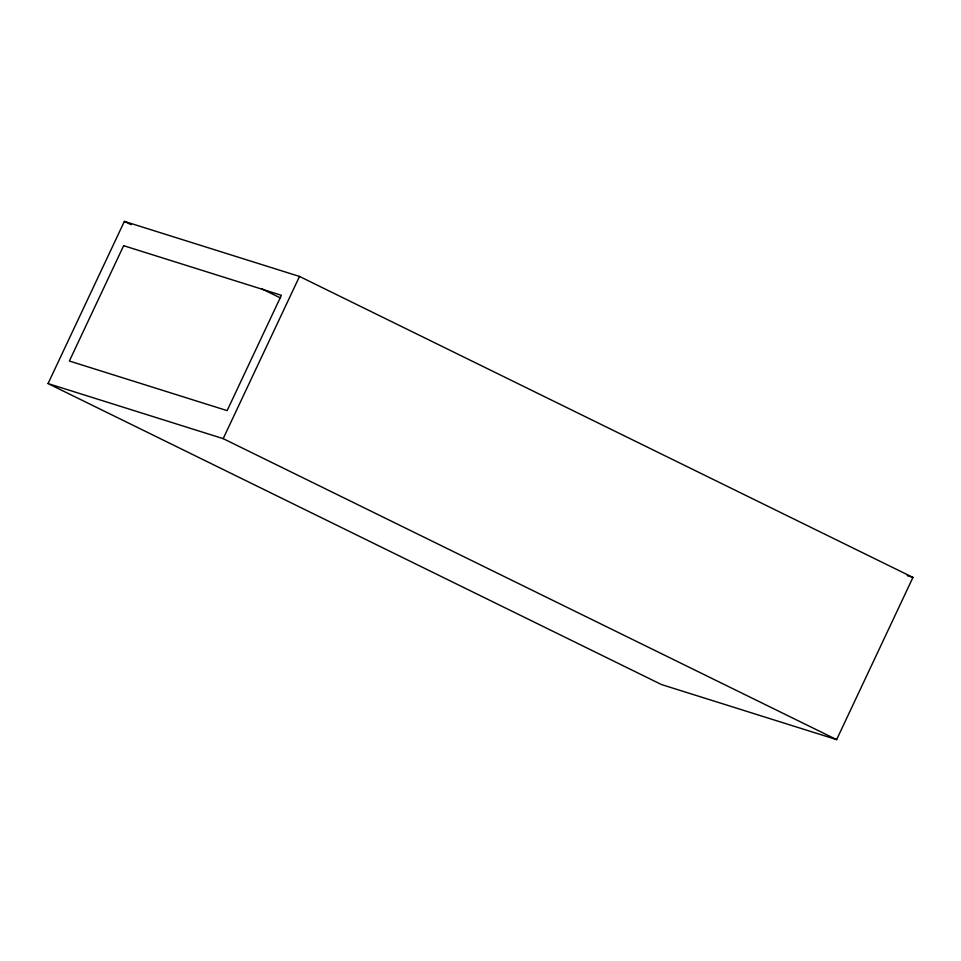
<?xml version="1.0" encoding="UTF-8"?>
<svg xmlns="http://www.w3.org/2000/svg" width="961" height="961" viewBox="0 0 961 961"><rect width="100%" height="100%" fill="white"/><g stroke="black" fill="none" stroke-linecap="round" stroke-linejoin="round"><path stroke-width="1.44" d="M48.05 383.571L124.365 221.39L299.508 276.444L912.95 577.429L836.635 739.61L661.492 684.556L48.05 383.571L223.18 438.636L836.635 739.61M223.18 438.636L299.508 276.444M907.256 575.639L912.95 577.429M124.365 221.39L131.092 224.682M261.584 288.708L280.42 297.946M123.645 245.692L69.372 361.024L227.132 410.623L281.393 295.291L123.645 245.692"/></g></svg>
